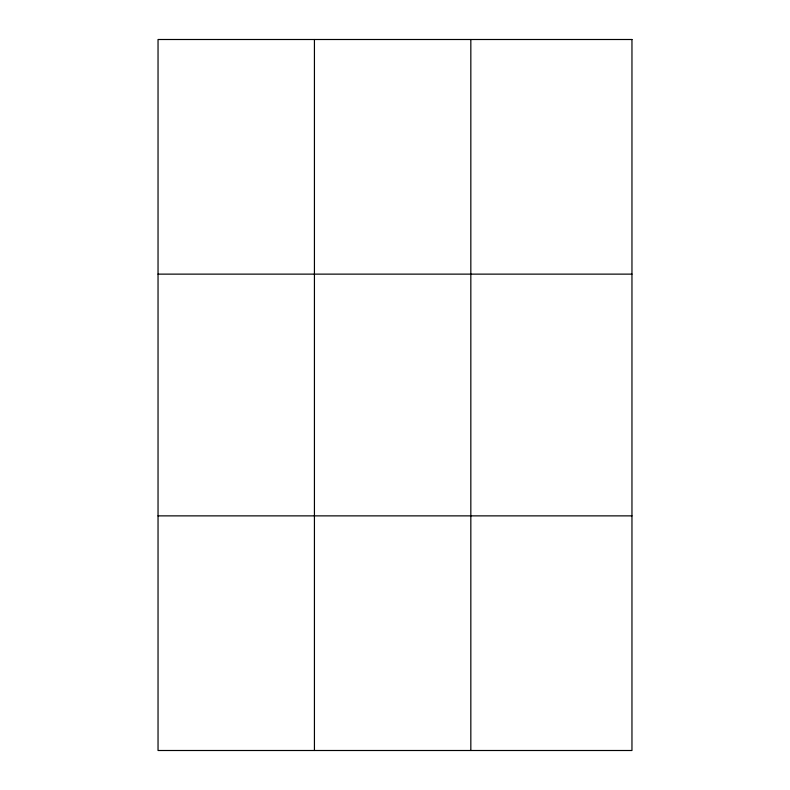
<?xml version="1.0" encoding="UTF-8"?>
<svg xmlns="http://www.w3.org/2000/svg" width="790" height="790" viewBox="0 0 790 790"><rect width="100%" height="100%" fill="white"/><g stroke="black" fill="none" stroke-linecap="round" stroke-linejoin="round"><path stroke-width="1.19" d="M314.43 750.5L314.43 39.5M470.83 750.5L470.83 39.5M158.04 274.13L631.961 274.13M158.04 515.87L631.961 515.87M631.961 39.5L631.961 750.5L158.04 750.5L158.04 39.5L631.961 39.5"/></g></svg>
